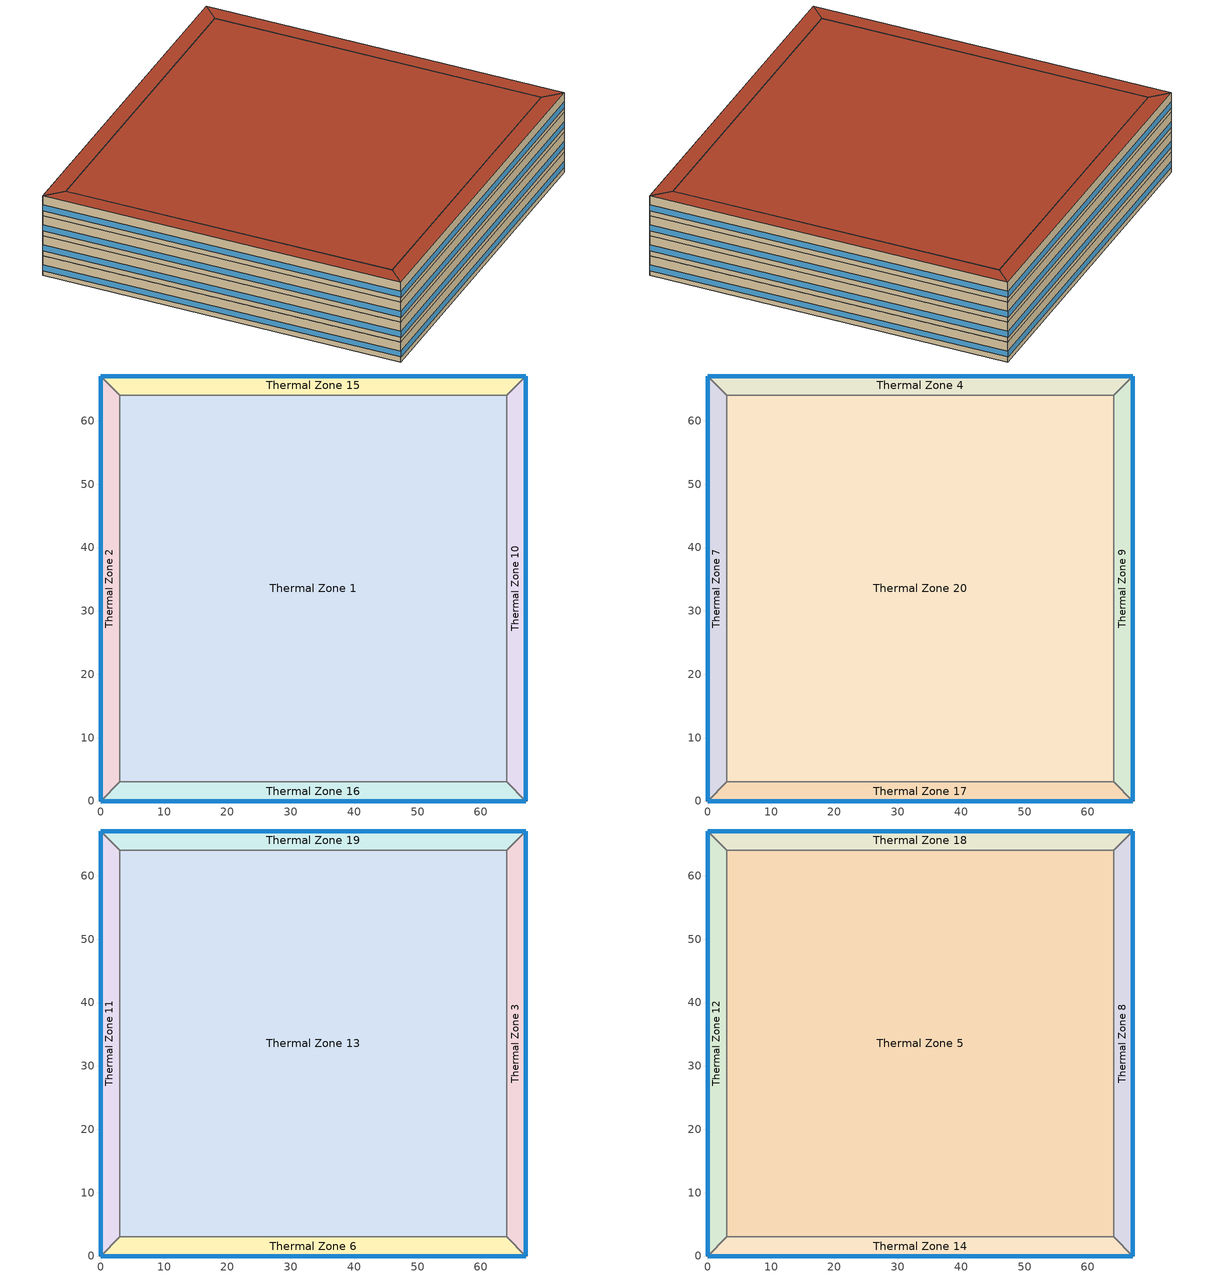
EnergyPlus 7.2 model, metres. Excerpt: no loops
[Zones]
Thermal Zone 1
 floor ground (000_ExtSlabCarpet_4in_ClimateZone 1-8): 3,3 3,64.08 64.08,64.08 64.08,3 z0
 wall to Thermal Zone 16 (000_Interior Wall): 3,3 64.08,3 z0:4
 wall to Thermal Zone 15 (000_Interior Wall): 64.08,64.08 3,64.08 z0:4
 wall to Thermal Zone 10 (000_Interior Wall): 64.08,3 64.08,64.08 z0:4
 wall to Thermal Zone 2 (000_Interior Wall): 3,64.08 3,3 z0:4
Thermal Zone 2
 floor ground (000_ExtSlabCarpet_4in_ClimateZone 1-8): 0,0 0,67.08 3,64.08 3,3 z0
 wall outside (ASHRAE_189.1-2009_ExtWall_SteelFrame_ClimateZone 4-8): 0,67.08 0,0 z0:4
 wall to Thermal Zone 16 (000_Interior Wall): 0,0 3,3 z0:4
 wall to Thermal Zone 15 (000_Interior Wall): 3,64.08 0,67.08 z0:4
 window (ASHRAE_189.1-2009_ExtWindow_ClimateZone 4-5): 0,67.06 0,0.03 z1:2.2
Thermal Zone 10
 floor ground (000_ExtSlabCarpet_4in_ClimateZone 1-8): 67.08,67.08 67.08,0 64.08,3 64.08,64.08 z0
 wall outside (ASHRAE_189.1-2009_ExtWall_SteelFrame_ClimateZone 4-8): 67.08,0 67.08,67.08 z0:4
 wall to Thermal Zone 16 (000_Interior Wall): 64.08,3 67.08,0 z0:4
 wall to Thermal Zone 15 (000_Interior Wall): 67.08,67.08 64.08,64.08 z0:4
 window (ASHRAE_189.1-2009_ExtWindow_ClimateZone 4-5): 67.08,0.03 67.08,67.06 z1:2.2
Thermal Zone 15
 floor ground (000_ExtSlabCarpet_4in_ClimateZone 1-8): 0,67.08 67.08,67.08 64.08,64.08 3,64.08 z0
 wall outside (ASHRAE_189.1-2009_ExtWall_SteelFrame_ClimateZone 4-8): 67.08,67.08 0,67.08 z0:4
 window (ASHRAE_189.1-2009_ExtWindow_ClimateZone 4-5): 67.06,67.08 0.03,67.08 z1:2.2
Thermal Zone 16
 floor ground (000_ExtSlabCarpet_4in_ClimateZone 1-8): 67.08,0 0,0 3,3 64.08,3 z0
 wall outside (ASHRAE_189.1-2009_ExtWall_SteelFrame_ClimateZone 4-8): 0,0 67.08,0 z0:4
 window (ASHRAE_189.1-2009_ExtWindow_ClimateZone 4-5): 0.03,0 67.06,0 z1:2.2
Thermal Zone 4
 floor to Thermal Zone 15 (000_Interior Floor): 0,67.08 67.08,67.08 64.08,64.08 3,64.08 z4
 wall outside (ASHRAE_189.1-2009_ExtWall_SteelFrame_ClimateZone 4-8): 67.08,67.08 0,67.08 z4:8
 wall to Thermal Zone 9 (000_Interior Wall): 64.08,64.08 67.08,67.08 z4:8
 wall to Thermal Zone 7 (000_Interior Wall): 0,67.08 3,64.08 z4:8
 wall to Thermal Zone 20 (000_Interior Wall): 3,64.08 64.08,64.08 z4:8
 window (ASHRAE_189.1-2009_ExtWindow_ClimateZone 4-5): 67.06,67.08 0.03,67.08 z5:6.2
Thermal Zone 17
 floor to Thermal Zone 16 (000_Interior Floor): 67.08,0 0,0 3,3 64.08,3 z4
 wall outside (ASHRAE_189.1-2009_ExtWall_SteelFrame_ClimateZone 4-8): 0,0 67.08,0 z4:8
 wall to Thermal Zone 20 (000_Interior Wall): 64.08,3 3,3 z4:8
 wall to Thermal Zone 7 (000_Interior Wall): 3,3 0,0 z4:8
 wall to Thermal Zone 9 (000_Interior Wall): 67.08,0 64.08,3 z4:8
 window (ASHRAE_189.1-2009_ExtWindow_ClimateZone 4-5): 0.03,0 67.06,0 z5:6.2
Thermal Zone 7
 floor to Thermal Zone 2 (000_Interior Floor): 0,0 0,67.08 3,64.08 3,3 z4
 wall outside (ASHRAE_189.1-2009_ExtWall_SteelFrame_ClimateZone 4-8): 0,67.08 0,0 z4:8
 wall to Thermal Zone 20 (000_Interior Wall): 3,3 3,64.08 z4:8
 window (ASHRAE_189.1-2009_ExtWindow_ClimateZone 4-5): 0,67.06 0,0.03 z5:6.2
Thermal Zone 20
 floor to Thermal Zone 1 (000_Interior Floor): 3,3 3,64.08 64.08,64.08 64.08,3 z4
 wall to Thermal Zone 9 (000_Interior Wall): 64.08,3 64.08,64.08 z4:8
Thermal Zone 9
 floor to Thermal Zone 10 (000_Interior Floor): 67.08,67.08 67.08,0 64.08,3 64.08,64.08 z4
 wall outside (ASHRAE_189.1-2009_ExtWall_SteelFrame_ClimateZone 4-8): 67.08,0 67.08,67.08 z4:8
 window (ASHRAE_189.1-2009_ExtWindow_ClimateZone 4-5): 67.08,0.03 67.08,67.06 z5:6.2
Thermal Zone 13
 floor to Thermal Zone 20 (000_Interior Floor): 3,3 3,64.08 64.08,64.08 64.08,3 z8
 wall to Thermal Zone 11 (000_Interior Wall): 3,64.08 3,3 z8:12
 wall to Thermal Zone 3 (000_Interior Wall): 64.08,3 64.08,64.08 z8:12
 wall to Thermal Zone 19 (000_Interior Wall): 64.08,64.08 3,64.08 z8:12
 wall to Thermal Zone 6 (000_Interior Wall): 3,3 64.08,3 z8:12
Thermal Zone 3
 floor to Thermal Zone 9 (000_Interior Floor): 67.08,67.08 67.08,0 64.08,3 64.08,64.08 z8
 wall outside (ASHRAE_189.1-2009_ExtWall_SteelFrame_ClimateZone 4-8): 67.08,0 67.08,67.08 z8:12
 wall to Thermal Zone 19 (000_Interior Wall): 67.08,67.08 64.08,64.08 z8:12
 wall to Thermal Zone 6 (000_Interior Wall): 64.08,3 67.08,0 z8:12
 window (ASHRAE_189.1-2009_ExtWindow_ClimateZone 4-5): 67.08,0.03 67.08,67.06 z9:10.2
Thermal Zone 11
 floor to Thermal Zone 7 (000_Interior Floor): 0,0 0,67.08 3,64.08 3,3 z8
 wall outside (ASHRAE_189.1-2009_ExtWall_SteelFrame_ClimateZone 4-8): 0,67.08 0,0 z8:12
 wall to Thermal Zone 6 (000_Interior Wall): 0,0 3,3 z8:12
 wall to Thermal Zone 19 (000_Interior Wall): 3,64.08 0,67.08 z8:12
 window (ASHRAE_189.1-2009_ExtWindow_ClimateZone 4-5): 0,67.06 0,0.03 z9:10.2
Thermal Zone 6
 floor to Thermal Zone 17 (000_Interior Floor): 67.08,0 0,0 3,3 64.08,3 z8
 wall outside (ASHRAE_189.1-2009_ExtWall_SteelFrame_ClimateZone 4-8): 0,0 67.08,0 z8:12
 window (ASHRAE_189.1-2009_ExtWindow_ClimateZone 4-5): 0.03,0 67.06,0 z9:10.2
Thermal Zone 19
 floor to Thermal Zone 4 (000_Interior Floor): 0,67.08 67.08,67.08 64.08,64.08 3,64.08 z8
 wall outside (ASHRAE_189.1-2009_ExtWall_SteelFrame_ClimateZone 4-8): 67.08,67.08 0,67.08 z8:12
 window (ASHRAE_189.1-2009_ExtWindow_ClimateZone 4-5): 67.06,67.08 0.03,67.08 z9:10.2
Thermal Zone 18
 floor to Thermal Zone 19 (000_Interior Floor): 0,67.08 67.08,67.08 64.08,64.08 3,64.08 z12
 wall outside (ASHRAE_189.1-2009_ExtWall_SteelFrame_ClimateZone 4-8): 67.08,67.08 0,67.08 z12:16
 wall to Thermal Zone 5 (000_Interior Wall): 3,64.08 64.08,64.08 z12:16
 wall to Thermal Zone 8 (000_Interior Wall): 64.08,64.08 67.08,67.08 z12:16
 wall to Thermal Zone 12 (000_Interior Wall): 0,67.08 3,64.08 z12:16
 window (ASHRAE_189.1-2009_ExtWindow_ClimateZone 4-5): 67.06,67.08 0.03,67.08 z13:14.2
 roof outside (ASHRAE_189.1-2009_ExtRoof_IEAD_ClimateZone 2-5): 3,64.08 64.08,64.08 67.08,67.08 0,67.08 z16
Thermal Zone 5
 floor to Thermal Zone 13 (000_Interior Floor): 3,3 3,64.08 64.08,64.08 64.08,3 z12
 wall to Thermal Zone 8 (000_Interior Wall): 64.08,3 64.08,64.08 z12:16
 wall to Thermal Zone 12 (000_Interior Wall): 3,64.08 3,3 z12:16
 wall to Thermal Zone 14 (000_Interior Wall): 3,3 64.08,3 z12:16
 roof outside (ASHRAE_189.1-2009_ExtRoof_IEAD_ClimateZone 2-5): 64.08,3 64.08,64.08 3,64.08 3,3 z16
Thermal Zone 8
 floor to Thermal Zone 3 (000_Interior Floor): 67.08,67.08 67.08,0 64.08,3 64.08,64.08 z12
 wall outside (ASHRAE_189.1-2009_ExtWall_SteelFrame_ClimateZone 4-8): 67.08,0 67.08,67.08 z12:16
 wall to Thermal Zone 14 (000_Interior Wall): 64.08,3 67.08,0 z12:16
 window (ASHRAE_189.1-2009_ExtWindow_ClimateZone 4-5): 67.08,0.03 67.08,67.06 z13:14.2
 roof outside (ASHRAE_189.1-2009_ExtRoof_IEAD_ClimateZone 2-5): 64.08,64.08 64.08,3 67.08,0 67.08,67.08 z16
Thermal Zone 14
 floor to Thermal Zone 6 (000_Interior Floor): 67.08,0 0,0 3,3 64.08,3 z12
 wall outside (ASHRAE_189.1-2009_ExtWall_SteelFrame_ClimateZone 4-8): 0,0 67.08,0 z12:16
 wall to Thermal Zone 12 (000_Interior Wall): 3,3 0,0 z12:16
 window (ASHRAE_189.1-2009_ExtWindow_ClimateZone 4-5): 0.03,0 67.06,0 z13:14.2
 roof outside (ASHRAE_189.1-2009_ExtRoof_IEAD_ClimateZone 2-5): 64.08,3 3,3 0,0 67.08,0 z16
Thermal Zone 12
 floor to Thermal Zone 11 (000_Interior Floor): 0,0 0,67.08 3,64.08 3,3 z12
 wall outside (ASHRAE_189.1-2009_ExtWall_SteelFrame_ClimateZone 4-8): 0,67.08 0,0 z12:16
 window (ASHRAE_189.1-2009_ExtWindow_ClimateZone 4-5): 0,67.06 0,0.03 z13:14.2
 roof outside (ASHRAE_189.1-2009_ExtRoof_IEAD_ClimateZone 2-5): 3,3 3,64.08 0,67.08 0,0 z16
[Site:Location]
Chicago Ohare Intl Ap_IL_USA Design_Conditions: Latitude {deg}=41.98; Longitude {deg}=-87.92; Time Zone {hr}=-6; Elevation {m}=201
[SizingPeriod:DesignDay] Day of Month=21; Dry-Bulb Temperature Range Modifier Type=DefaultMultipliers; Barometric Pressure {Pa}=98934; Rain Indicator=No; Snow Indicator=No; Daylight Saving Time Indicator=No
Name | Month | Day Type | Maximum Dry-Bulb Temperature {C} | Daily Dry-Bulb Temperature Range {deltaC} | Humidity Condition Type | Wetbulb or DewPoint at Maximum Dry-Bulb {C} | Wind Speed {m/s} | Wind Direction {deg} | Solar Model Indicator | ASHRAE Clear Sky Optical Depth for Beam Irradiance (taub) | ASHRAE Clear Sky Optical Depth for Diffuse Irradiance (taud) | Sky Clearness
Chicago Ohare Intl Ap Ann Clg 1% Condns DP=>MDB | 7 | SummerDesignDay | 27.7 | 10.5 | Dewpoint | 22.9 | 5.2 | 230 | ASHRAETau | 0.455 | 2.05
Chicago Ohare Intl Ap Ann Htg Wind 99.6% Condns WS=>MCDB | 1 | WinterDesignDay | -3.5 | 0 | Wetbulb | -3.5 | 12.4 | 270 | ASHRAEClearSky |  |  | 0
Chicago Ohare Intl Ap Ann Clg 1% Condns DB=>MWB | 7 | SummerDesignDay | 31.6 | 10.5 | Wetbulb | 23 | 5.2 | 230 | ASHRAETau | 0.455 | 2.05
Chicago Ohare Intl Ap Ann Htg 99.6% Condns DB | 1 | WinterDesignDay | -20 | 0 | Wetbulb | -20 | 4.9 | 270 | ASHRAEClearSky |  |  | 0
[Building]
Building 1
[Material] Thermal Absorptance=0.9
Name | Roughness | Thickness {m} | Conductivity {W/m-K} | Density {kg/m3} | Specific Heat {J/kg-K} | Solar Absorptance | Visible Absorptance
Roof Membrane | VeryRough | 0.0095 | 0.16 | 1121.29 | 1460 | 0.7 | 0.7
MAT-CC05 4 HW CONCRETE | Rough | 0.1016 | 1.311 | 2240 | 836.8 | 0.7 | 0.7
Wall Insulation [39] | MediumRough | 0.1184 | 0.045 | 265 | 836.8 | 0.7 | 0.7
000_M11 100mm lightweight concrete | MediumRough | 0.1016 | 0.53 | 1280 | 840 | 0.7 | 0.7
Roof Insulation [21] | MediumRough | 0.2105 | 0.049 | 265 | 836.8 | 0.7 | 0.7
1/2IN Gypsum | Smooth | 0.0127 | 0.16 | 784.9 | 830 | 0.92 | 0.92
000_F16 Acoustic tile | MediumSmooth | 0.0191 | 0.06 | 368 | 590 | 0.7 | 0.7
000_G01a 19mm gypsum board | MediumSmooth | 0.019 | 0.16 | 800 | 1090 | 0.7 | 0.7
Metal Decking | MediumSmooth | 0.0015 | 45.006 | 7680 | 418.4 | 0.7 | 0.3
[Material:AirGap]
Name | Thermal Resistance {m2-K/W}
000_F05 Ceiling air space resistance | 0.18
000_F04 Wall air space resistance | 0.15
[Material:NoMass] Thermal Absorptance=0.9; Solar Absorptance=0.7
Name | Roughness | Thermal Resistance {m2-K/W} | Visible Absorptance
CP02 CARPET PAD | VeryRough | 0.2165 | 0.8
MAT-SHEATH | Rough | 0.3626 | 0.7
[WindowMaterial:Glazing]
Theoretical Glass [207]: Optical Data Type=SpectralAverage; Thickness {m}=0.003; Solar Transmittance at Normal Incidence=0.3311; Front Side Solar Reflectance at Normal Incidence=0.6189; Back Side Solar Reflectance at Normal Incidence=0.6189; Visible Transmittance at Normal Incidence=0.44; Front Side Visible Reflectance at Normal Incidence=0.51; Back Side Visible Reflectance at Normal Incidence=0.51; Infrared Transmittance at Normal Incidence=0; Front Side Infrared Hemispherical Emissivity=0.9; Back Side Infrared Hemispherical Emissivity=0.9; Conductivity {W/m-K}=0.0133; Dirt Correction Factor for Solar and Visible Transmittance=1; Solar Diffusing=No
[Construction]
000_ExtSlabCarpet_4in_ClimateZone 1-8: MAT-CC05 4 HW CONCRETE, CP02 CARPET PAD
000_Interior Wall: 000_G01a 19mm gypsum board, 000_F04 Wall air space resistance, 000_G01a 19mm gypsum board
ASHRAE_189.1-2009_ExtWall_SteelFrame_ClimateZone 4-8: MAT-SHEATH, Wall Insulation [39], 1/2IN Gypsum
ASHRAE_189.1-2009_ExtWindow_ClimateZone 4-5: Theoretical Glass [207]
000_Interior Floor: 000_F16 Acoustic tile, 000_F05 Ceiling air space resistance, 000_M11 100mm lightweight concrete
ASHRAE_189.1-2009_ExtRoof_IEAD_ClimateZone 2-5: Roof Membrane, Roof Insulation [21], Metal Decking
[AvailabilityManager:Scheduled]
Name | Schedule
AvailabilityManager:Scheduled {7557610c-16ef-45c2-8e1c-2e2fb231cbb0} | Schedule:Compact {99c035f1-306d-4ba7-a828-f15fc349dfcf}
AvailabilityManager:Scheduled {2e1eba42-5f90-468e-951e-6be06fc0553b} | Schedule:Compact {522924b0-3b39-48f3-9f08-08ad4d2c367d}
[Zone]
Thermal Zone 1; Thermal Zone 4; Thermal Zone 18; Thermal Zone 2; Thermal Zone 5; Thermal Zone 17; Thermal Zone 13; Thermal Zone 8; Thermal Zone 10; Thermal Zone 3; Thermal Zone 11; Thermal Zone 15; Thermal Zone 7; Thermal Zone 6; Thermal Zone 16; Thermal Zone 20; Thermal Zone 14; Thermal Zone 19; Thermal Zone 12; Thermal Zone 9
[Schedule:Compact]
Schedule:Compact {99c035f1-306d-4ba7-a828-f15fc349dfcf}; Schedule:Compact {522924b0-3b39-48f3-9f08-08ad4d2c367d}: Through: 12/31, For: AllDays, Until: 24:00, 1
